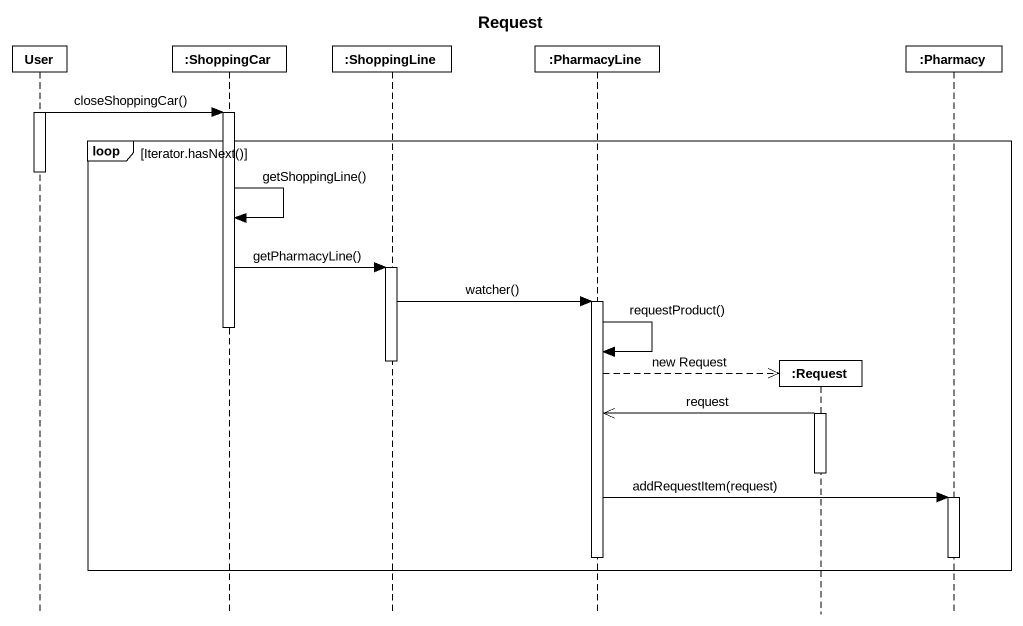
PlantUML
@startuml
title Request
hide footbox
participant User
participant ":ShoppingCar" as ShoppingCar
participant ":ShoppingLine" as ShoppingLine
participant ":PharmacyLine" as PharmacyLine
participant ":Request" as Request
participant ":Pharmacy" as Pharmacy

activate User
User -> ShoppingCar : closeShoppingCar()
activate ShoppingCar
loop Iterator.hasNext()
  deactivate User
  ShoppingCar -> ShoppingCar : getShoppingLine()
  ShoppingCar -> ShoppingLine : getPharmacyLine()
  activate ShoppingLine
  ShoppingLine -> PharmacyLine : watcher()
  activate PharmacyLine
  deactivate ShoppingCar
  PharmacyLine -> PharmacyLine : requestProduct()
  deactivate ShoppingLine
  PharmacyLine -->> Request ** : new Request
  activate Request
  Request ->> PharmacyLine : request
  deactivate Request
  PharmacyLine -> Pharmacy : addRequestItem(request)
  activate Pharmacy
  deactivate PharmacyLine
  deactivate Pharmacy
end
@enduml
